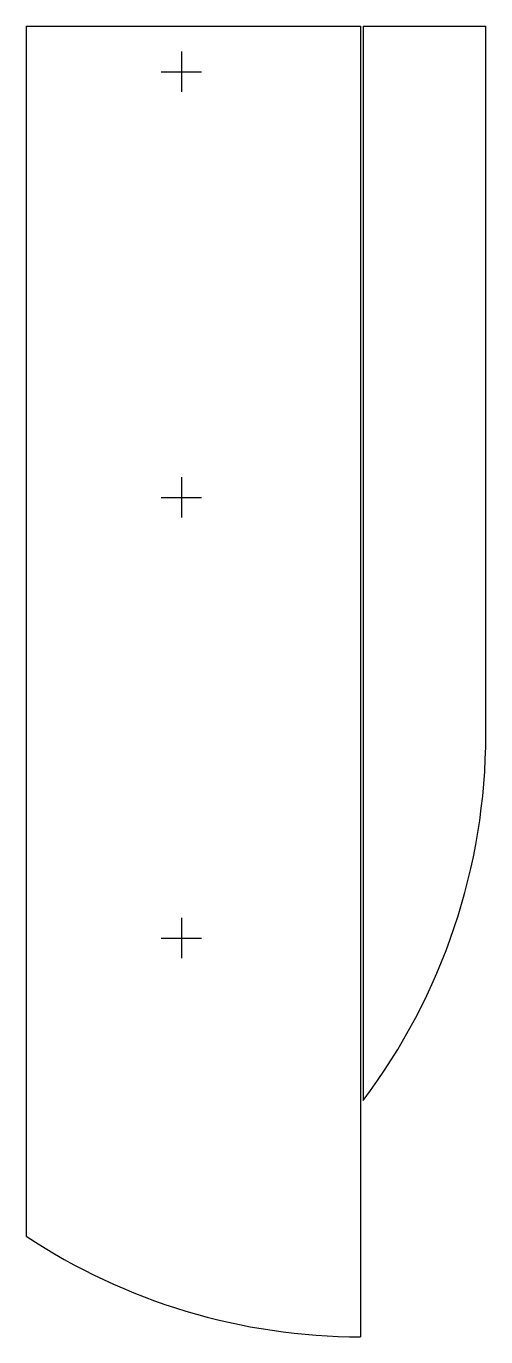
# Model space of a CAD drawing. Extents: x -2353 to -2262, y 823 to 1083.
import ezdxf

# ---------------------------------------------------------------- set-up
doc = ezdxf.new("R2010")
doc.units = 0
doc.header["$LTSCALE"] = 12
doc.header["$MEASUREMENT"] = 0
doc.layers.add('MARKING', color=11, linetype='CONTINUOUS')
doc.layers.add('ROOF', color=140, linetype='CONTINUOUS')

msp = doc.modelspace()

# ---------------------------------------------------------------- linework, layer by layer
at = {"layer": 'MARKING'}
for p, q in [((-2322.42, 1078.35), (-2322.42, 1070.35)), ((-2326.42, 1074.35), (-2318.42, 1074.35)), ((-2322.42, 993.9), (-2322.42, 985.9)), ((-2326.42, 989.9), (-2318.42, 989.9)), ((-2322.42, 906.47), (-2322.42, 898.47)), ((-2326.42, 902.47), (-2318.42, 902.47))]:
    msp.add_line(p, q, dxfattribs=at)
at = {"layer": 'ROOF'}
for p, q in [((-2353.24, 1083.37), (-2353.24, 843.33)), ((-2353.24, 1083.37), (-2286.87, 1083.37)), ((-2286.87, 1083.37), (-2286.87, 823.37)), ((-2286.37, 1083.37), (-2286.37, 1066.37)), ((-2286.37, 1083.37), (-2261.99, 1083.37)), ((-2286.37, 1066.37), (-2286.37, 870.25))]:
    msp.add_line(p, q, dxfattribs=at)
for points in [[(-2286.37, 870.25, 0.163341), (-2261.99, 942.87), (-2261.99, 1083.37)], [(-2353.24, 843.33, 0.147057), (-2286.87, 823.37, 0.147057)]]:
    msp.add_lwpolyline(points, format="xyb", dxfattribs=at)

doc.saveas('drawing.dxf')
